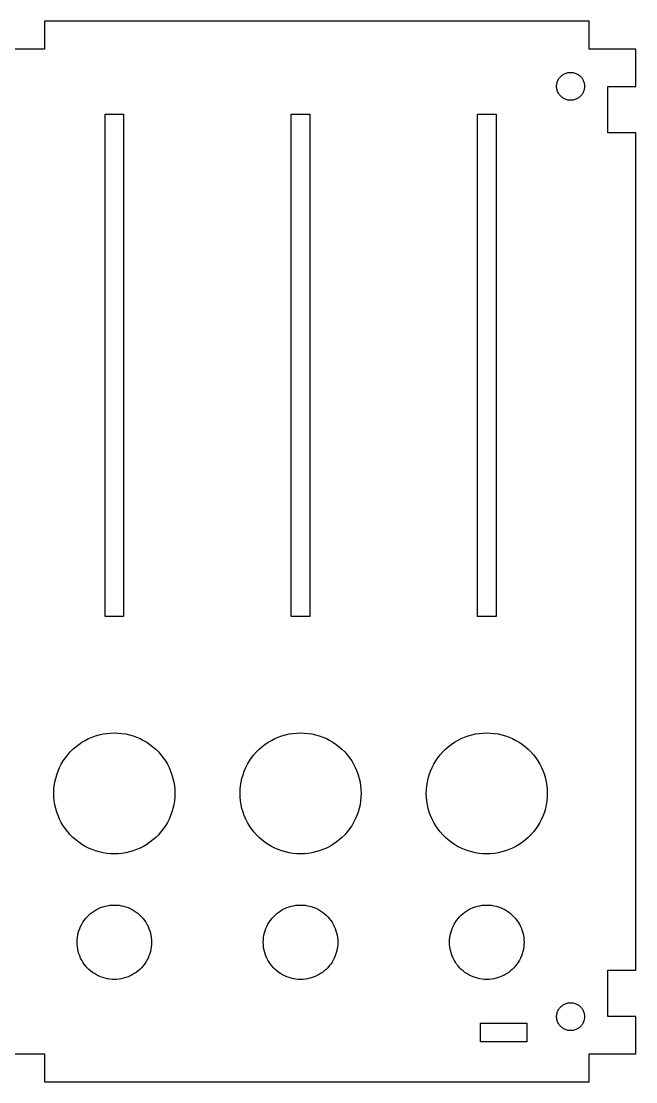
# Model space of a CAD drawing. Header units: metres. Extents: x -66 to 66, y -320 to 57.
# Drawn here: x 0 to 66, y -57 to 57 of the extents above; entities that cross this region are included whole.
import ezdxf

# ---------------------------------------------------------------- set-up
doc = ezdxf.new("R2010")
doc.units = ezdxf.units.M

msp = doc.modelspace()

# ---------------------------------------------------------------- linework, layer by layer
for p, q in [((61, 57), (2.5, 57)), ((2.5, 57), (2.5, 54)), ((61, 54), (61, 57)), ((2.5, 54), (-2.5, 54)), ((66, 54), (61, 54)), ((66, 50), (66, 54)), ((58.1963, 51.2666), (58.2773, 51.3145)), ((58.2773, 51.3145), (58.3613, 51.3574)), ((58.3613, 51.3574), (58.4482, 51.3945)), ((58.4482, 51.3945), (58.5361, 51.4268)), ((58.5361, 51.4268), (58.627, 51.4531)), ((58.627, 51.4531), (58.7188, 51.4736)), ((58.7188, 51.4736), (58.8115, 51.4883)), ((58.8115, 51.4883), (58.9062, 51.4971)), ((58.9062, 51.4971), (59, 51.5)), ((59, 51.5), (59.0938, 51.4971)), ((59.0938, 51.4971), (59.1885, 51.4883)), ((59.1885, 51.4883), (59.2812, 51.4736)), ((59.2812, 51.4736), (59.373, 51.4531)), ((59.373, 51.4531), (59.4639, 51.4268)), ((59.4639, 51.4268), (59.5518, 51.3945)), ((59.5518, 51.3945), (59.6387, 51.3574)), ((59.6387, 51.3574), (59.7227, 51.3145)), ((59.7227, 51.3145), (59.8037, 51.2666)), ((57.5029, 50.0938), (57.5117, 50.1885)), ((57.5117, 50.1885), (57.5264, 50.2812)), ((57.5264, 50.2812), (57.5469, 50.373)), ((57.5469, 50.373), (57.5732, 50.4639)), ((57.5732, 50.4639), (57.6055, 50.5518)), ((57.6055, 50.5518), (57.6426, 50.6387)), ((57.6426, 50.6387), (57.6855, 50.7227)), ((57.6855, 50.7227), (57.7334, 50.8037)), ((57.7334, 50.8037), (57.7861, 50.8818)), ((57.7861, 50.8818), (57.8438, 50.9561)), ((57.8438, 50.9561), (57.9062, 51.0264)), ((57.9062, 51.0264), (57.9736, 51.0938)), ((57.9736, 51.0938), (58.0439, 51.1562)), ((58.0439, 51.1562), (58.1182, 51.2139)), ((58.1182, 51.2139), (58.1963, 51.2666)), ((59.8037, 51.2666), (59.8818, 51.2139)), ((59.8818, 51.2139), (59.9561, 51.1562)), ((59.9561, 51.1562), (60.0264, 51.0938)), ((60.0264, 51.0938), (60.0938, 51.0264)), ((60.0938, 51.0264), (60.1562, 50.9561)), ((60.1562, 50.9561), (60.2139, 50.8818)), ((60.2139, 50.8818), (60.2666, 50.8037)), ((60.2666, 50.8037), (60.3145, 50.7227)), ((60.3145, 50.7227), (60.3574, 50.6387)), ((60.3574, 50.6387), (60.3945, 50.5518)), ((60.3945, 50.5518), (60.4268, 50.4639)), ((60.4268, 50.4639), (60.4531, 50.373)), ((60.4531, 50.373), (60.4736, 50.2812)), ((60.4736, 50.2812), (60.4883, 50.1885)), ((60.4883, 50.1885), (60.4971, 50.0938)), ((57.5, 50), (57.5029, 50.0938)), ((57.5029, 49.9062), (57.5, 50)), ((57.5117, 49.8115), (57.5029, 49.9062)), ((57.5264, 49.7188), (57.5117, 49.8115)), ((57.5469, 49.627), (57.5264, 49.7188)), ((57.5732, 49.5361), (57.5469, 49.627)), ((57.6055, 49.4482), (57.5732, 49.5361)), ((57.6426, 49.3613), (57.6055, 49.4482)), ((57.6855, 49.2773), (57.6426, 49.3613)), ((57.7334, 49.1963), (57.6855, 49.2773)), ((57.7861, 49.1182), (57.7334, 49.1963)), ((57.8438, 49.0439), (57.7861, 49.1182)), ((57.9062, 48.9736), (57.8438, 49.0439)), ((60.1562, 49.0439), (60.0938, 48.9736)), ((60.2139, 49.1182), (60.1562, 49.0439)), ((60.2666, 49.1963), (60.2139, 49.1182)), ((60.3145, 49.2773), (60.2666, 49.1963)), ((60.3574, 49.3613), (60.3145, 49.2773)), ((60.3945, 49.4482), (60.3574, 49.3613)), ((60.4268, 49.5361), (60.3945, 49.4482)), ((60.4531, 49.627), (60.4268, 49.5361)), ((60.4736, 49.7188), (60.4531, 49.627)), ((60.4883, 49.8115), (60.4736, 49.7188)), ((60.4971, 49.9062), (60.4883, 49.8115)), ((60.4971, 50.0938), (60.5, 50)), ((60.5, 50), (60.4971, 49.9062)), ((63, 45), (63, 50)), ((63, 50), (66, 50)), ((57.9736, 48.9062), (57.9062, 48.9736)), ((58.0439, 48.8438), (57.9736, 48.9062)), ((58.1182, 48.7861), (58.0439, 48.8438)), ((58.1963, 48.7334), (58.1182, 48.7861)), ((58.2773, 48.6855), (58.1963, 48.7334)), ((58.3613, 48.6426), (58.2773, 48.6855)), ((58.4482, 48.6055), (58.3613, 48.6426)), ((58.5361, 48.5732), (58.4482, 48.6055)), ((58.627, 48.5469), (58.5361, 48.5732)), ((58.7188, 48.5264), (58.627, 48.5469)), ((58.8115, 48.5117), (58.7188, 48.5264)), ((58.9062, 48.5029), (58.8115, 48.5117)), ((59, 48.5), (58.9062, 48.5029)), ((59.0938, 48.5029), (59, 48.5)), ((59.1885, 48.5117), (59.0938, 48.5029)), ((59.2812, 48.5264), (59.1885, 48.5117)), ((59.373, 48.5469), (59.2812, 48.5264)), ((59.4639, 48.5732), (59.373, 48.5469)), ((59.5518, 48.6055), (59.4639, 48.5732)), ((59.6387, 48.6426), (59.5518, 48.6055)), ((59.7227, 48.6855), (59.6387, 48.6426)), ((59.8037, 48.7334), (59.7227, 48.6855)), ((59.8818, 48.7861), (59.8037, 48.7334)), ((59.9561, 48.8438), (59.8818, 48.7861)), ((60.0264, 48.9062), (59.9561, 48.8438)), ((60.0938, 48.9736), (60.0264, 48.9062)), ((9, -7), (9, 47)), ((9, 47), (11, 47)), ((11, 47), (11, -7)), ((29, -7), (29, 47)), ((29, 47), (31, 47)), ((31, 47), (31, -7)), ((49, -7), (49, 47)), ((49, 47), (51, 47)), ((51, 47), (51, -7)), ((66, 45), (63, 45)), ((66, -45), (66, 45)), ((11, -7), (9, -7)), ((31, -7), (29, -7)), ((51, -7), (49, -7)), ((6.17969, -20.7412), (6.51758, -20.5117)), ((6.51758, -20.5117), (6.86816, -20.3037)), ((6.86816, -20.3037), (7.23242, -20.1182)), ((7.23242, -20.1182), (7.60742, -19.9561)), ((7.60742, -19.9561), (7.99121, -19.8184)), ((7.99121, -19.8184), (8.38379, -19.7041)), ((8.38379, -19.7041), (8.78223, -19.6152)), ((8.78223, -19.6152), (9.18555, -19.5508)), ((9.18555, -19.5508), (9.5918, -19.5127)), ((9.5918, -19.5127), (10, -19.5)), ((10, -19.5), (10.4082, -19.5127)), ((10.4082, -19.5127), (10.8145, -19.5508)), ((10.8145, -19.5508), (11.2178, -19.6152)), ((11.2178, -19.6152), (11.6162, -19.7041)), ((11.6162, -19.7041), (12.0088, -19.8184)), ((12.0088, -19.8184), (12.3926, -19.9561)), ((12.3926, -19.9561), (12.7676, -20.1182)), ((12.7676, -20.1182), (13.1318, -20.3037)), ((13.1318, -20.3037), (13.4824, -20.5117)), ((13.4824, -20.5117), (13.8203, -20.7412)), ((26.1797, -20.7412), (26.5176, -20.5117)), ((26.5176, -20.5117), (26.8682, -20.3037)), ((26.8682, -20.3037), (27.2324, -20.1182)), ((27.2324, -20.1182), (27.6074, -19.9561)), ((27.6074, -19.9561), (27.9912, -19.8184)), ((27.9912, -19.8184), (28.3838, -19.7041)), ((28.3838, -19.7041), (28.7822, -19.6152)), ((28.7822, -19.6152), (29.1855, -19.5508)), ((29.1855, -19.5508), (29.5918, -19.5127)), ((29.5918, -19.5127), (30, -19.5)), ((30, -19.5), (30.4082, -19.5127)), ((30.4082, -19.5127), (30.8145, -19.5508)), ((30.8145, -19.5508), (31.2178, -19.6152)), ((31.2178, -19.6152), (31.6162, -19.7041)), ((31.6162, -19.7041), (32.0088, -19.8184)), ((32.0088, -19.8184), (32.3926, -19.9561)), ((32.3926, -19.9561), (32.7676, -20.1182)), ((32.7676, -20.1182), (33.1318, -20.3037)), ((33.1318, -20.3037), (33.4824, -20.5117)), ((33.4824, -20.5117), (33.8203, -20.7412)), ((46.1797, -20.7412), (46.5176, -20.5117)), ((46.5176, -20.5117), (46.8682, -20.3037)), ((46.8682, -20.3037), (47.2324, -20.1182)), ((47.2324, -20.1182), (47.6074, -19.9561)), ((47.6074, -19.9561), (47.9912, -19.8184)), ((47.9912, -19.8184), (48.3838, -19.7041)), ((48.3838, -19.7041), (48.7822, -19.6152)), ((48.7822, -19.6152), (49.1855, -19.5508)), ((49.1855, -19.5508), (49.5918, -19.5127)), ((49.5918, -19.5127), (50, -19.5)), ((50, -19.5), (50.4082, -19.5127)), ((50.4082, -19.5127), (50.8145, -19.5508)), ((50.8145, -19.5508), (51.2178, -19.6152)), ((51.2178, -19.6152), (51.6162, -19.7041)), ((51.6162, -19.7041), (52.0088, -19.8184)), ((52.0088, -19.8184), (52.3926, -19.9561)), ((52.3926, -19.9561), (52.7676, -20.1182)), ((52.7676, -20.1182), (53.1318, -20.3037)), ((53.1318, -20.3037), (53.4824, -20.5117)), ((53.4824, -20.5117), (53.8203, -20.7412)), ((4.99121, -21.8564), (5.26172, -21.5508)), ((5.26172, -21.5508), (5.55078, -21.2617)), ((5.55078, -21.2617), (5.85645, -20.9912)), ((5.85645, -20.9912), (6.17969, -20.7412)), ((13.8203, -20.7412), (14.1436, -20.9912)), ((14.1436, -20.9912), (14.4492, -21.2617)), ((14.4492, -21.2617), (14.7383, -21.5508)), ((14.7383, -21.5508), (15.0088, -21.8564)), ((24.9912, -21.8564), (25.2617, -21.5508)), ((25.2617, -21.5508), (25.5508, -21.2617)), ((25.5508, -21.2617), (25.8564, -20.9912)), ((25.8564, -20.9912), (26.1797, -20.7412)), ((33.8203, -20.7412), (34.1436, -20.9912)), ((34.1436, -20.9912), (34.4492, -21.2617)), ((34.4492, -21.2617), (34.7383, -21.5508)), ((34.7383, -21.5508), (35.0088, -21.8564)), ((44.9912, -21.8564), (45.2617, -21.5508)), ((45.2617, -21.5508), (45.5508, -21.2617)), ((45.5508, -21.2617), (45.8564, -20.9912)), ((45.8564, -20.9912), (46.1797, -20.7412)), ((53.8203, -20.7412), (54.1436, -20.9912)), ((54.1436, -20.9912), (54.4492, -21.2617)), ((54.4492, -21.2617), (54.7383, -21.5508)), ((54.7383, -21.5508), (55.0088, -21.8564)), ((4.30371, -22.8682), (4.51172, -22.5176)), ((4.51172, -22.5176), (4.74121, -22.1797)), ((4.74121, -22.1797), (4.99121, -21.8564)), ((15.0088, -21.8564), (15.2588, -22.1797)), ((15.2588, -22.1797), (15.4883, -22.5176)), ((15.4883, -22.5176), (15.6963, -22.8682)), ((24.3037, -22.8682), (24.5117, -22.5176)), ((24.5117, -22.5176), (24.7412, -22.1797)), ((24.7412, -22.1797), (24.9912, -21.8564)), ((35.0088, -21.8564), (35.2588, -22.1797)), ((35.2588, -22.1797), (35.4883, -22.5176)), ((35.4883, -22.5176), (35.6963, -22.8682)), ((44.3037, -22.8682), (44.5117, -22.5176)), ((44.5117, -22.5176), (44.7412, -22.1797)), ((44.7412, -22.1797), (44.9912, -21.8564)), ((55.0088, -21.8564), (55.2588, -22.1797)), ((55.2588, -22.1797), (55.4883, -22.5176)), ((55.4883, -22.5176), (55.6963, -22.8682)), ((3.81836, -23.9912), (3.95605, -23.6074)), ((3.95605, -23.6074), (4.11816, -23.2324)), ((4.11816, -23.2324), (4.30371, -22.8682)), ((15.6963, -22.8682), (15.8818, -23.2324)), ((15.8818, -23.2324), (16.0439, -23.6074)), ((16.0439, -23.6074), (16.1816, -23.9912)), ((23.8184, -23.9912), (23.9561, -23.6074)), ((23.9561, -23.6074), (24.1182, -23.2324)), ((24.1182, -23.2324), (24.3037, -22.8682)), ((35.6963, -22.8682), (35.8818, -23.2324)), ((35.8818, -23.2324), (36.0439, -23.6074)), ((36.0439, -23.6074), (36.1816, -23.9912)), ((43.8184, -23.9912), (43.9561, -23.6074)), ((43.9561, -23.6074), (44.1182, -23.2324)), ((44.1182, -23.2324), (44.3037, -22.8682)), ((55.6963, -22.8682), (55.8818, -23.2324)), ((55.8818, -23.2324), (56.0439, -23.6074)), ((56.0439, -23.6074), (56.1816, -23.9912)), ((3.55078, -25.1855), (3.61523, -24.7822)), ((3.61523, -24.7822), (3.7041, -24.3838)), ((3.7041, -24.3838), (3.81836, -23.9912)), ((16.1816, -23.9912), (16.2959, -24.3838)), ((16.2959, -24.3838), (16.3848, -24.7822)), ((16.3848, -24.7822), (16.4492, -25.1855)), ((23.5508, -25.1855), (23.6152, -24.7822)), ((23.6152, -24.7822), (23.7041, -24.3838)), ((23.7041, -24.3838), (23.8184, -23.9912)), ((36.1816, -23.9912), (36.2959, -24.3838)), ((36.2959, -24.3838), (36.3848, -24.7822)), ((36.3848, -24.7822), (36.4492, -25.1855)), ((43.5508, -25.1855), (43.6152, -24.7822)), ((43.6152, -24.7822), (43.7041, -24.3838)), ((43.7041, -24.3838), (43.8184, -23.9912)), ((56.1816, -23.9912), (56.2959, -24.3838)), ((56.2959, -24.3838), (56.3848, -24.7822)), ((56.3848, -24.7822), (56.4492, -25.1855)), ((3.5, -26), (3.5127, -25.5918)), ((3.5127, -26.4082), (3.5, -26)), ((3.5127, -25.5918), (3.55078, -25.1855)), ((16.4492, -25.1855), (16.4873, -25.5918)), ((16.4873, -25.5918), (16.5, -26)), ((16.5, -26), (16.4873, -26.4082)), ((23.5, -26), (23.5127, -25.5918)), ((23.5127, -26.4082), (23.5, -26)), ((23.5127, -25.5918), (23.5508, -25.1855)), ((36.4492, -25.1855), (36.4873, -25.5918)), ((36.4873, -25.5918), (36.5, -26)), ((36.5, -26), (36.4873, -26.4082)), ((43.5, -26), (43.5127, -25.5918)), ((43.5127, -26.4082), (43.5, -26)), ((43.5127, -25.5918), (43.5508, -25.1855)), ((56.4492, -25.1855), (56.4873, -25.5918)), ((56.4873, -25.5918), (56.5, -26)), ((56.5, -26), (56.4873, -26.4082)), ((3.55078, -26.8145), (3.5127, -26.4082)), ((3.61523, -27.2178), (3.55078, -26.8145)), ((3.7041, -27.6162), (3.61523, -27.2178)), ((16.3848, -27.2178), (16.2959, -27.6162)), ((16.4492, -26.8145), (16.3848, -27.2178)), ((16.4873, -26.4082), (16.4492, -26.8145)), ((23.5508, -26.8145), (23.5127, -26.4082)), ((23.6152, -27.2178), (23.5508, -26.8145)), ((23.7041, -27.6162), (23.6152, -27.2178)), ((36.3848, -27.2178), (36.2959, -27.6162)), ((36.4492, -26.8145), (36.3848, -27.2178)), ((36.4873, -26.4082), (36.4492, -26.8145)), ((43.5508, -26.8145), (43.5127, -26.4082)), ((43.6152, -27.2178), (43.5508, -26.8145)), ((43.7041, -27.6162), (43.6152, -27.2178)), ((56.3848, -27.2178), (56.2959, -27.6162)), ((56.4492, -26.8145), (56.3848, -27.2178)), ((56.4873, -26.4082), (56.4492, -26.8145)), ((3.81836, -28.0088), (3.7041, -27.6162)), ((3.95605, -28.3926), (3.81836, -28.0088)), ((4.11816, -28.7676), (3.95605, -28.3926)), ((16.0439, -28.3926), (15.8818, -28.7676)), ((16.1816, -28.0088), (16.0439, -28.3926)), ((16.2959, -27.6162), (16.1816, -28.0088)), ((23.8184, -28.0088), (23.7041, -27.6162)), ((23.9561, -28.3926), (23.8184, -28.0088)), ((24.1182, -28.7676), (23.9561, -28.3926)), ((36.0439, -28.3926), (35.8818, -28.7676)), ((36.1816, -28.0088), (36.0439, -28.3926)), ((36.2959, -27.6162), (36.1816, -28.0088)), ((43.8184, -28.0088), (43.7041, -27.6162)), ((43.9561, -28.3926), (43.8184, -28.0088)), ((44.1182, -28.7676), (43.9561, -28.3926)), ((56.0439, -28.3926), (55.8818, -28.7676)), ((56.1816, -28.0088), (56.0439, -28.3926)), ((56.2959, -27.6162), (56.1816, -28.0088)), ((4.30371, -29.1318), (4.11816, -28.7676)), ((4.51172, -29.4824), (4.30371, -29.1318)), ((4.74121, -29.8203), (4.51172, -29.4824)), ((15.4883, -29.4824), (15.2588, -29.8203)), ((15.6963, -29.1318), (15.4883, -29.4824)), ((15.8818, -28.7676), (15.6963, -29.1318)), ((24.3037, -29.1318), (24.1182, -28.7676)), ((24.5117, -29.4824), (24.3037, -29.1318)), ((24.7412, -29.8203), (24.5117, -29.4824)), ((35.4883, -29.4824), (35.2588, -29.8203)), ((35.6963, -29.1318), (35.4883, -29.4824)), ((35.8818, -28.7676), (35.6963, -29.1318)), ((44.3037, -29.1318), (44.1182, -28.7676)), ((44.5117, -29.4824), (44.3037, -29.1318)), ((44.7412, -29.8203), (44.5117, -29.4824)), ((55.4883, -29.4824), (55.2588, -29.8203)), ((55.6963, -29.1318), (55.4883, -29.4824)), ((55.8818, -28.7676), (55.6963, -29.1318)), ((4.99121, -30.1436), (4.74121, -29.8203)), ((5.26172, -30.4492), (4.99121, -30.1436)), ((5.55078, -30.7383), (5.26172, -30.4492)), ((5.85645, -31.0088), (5.55078, -30.7383)), ((14.4492, -30.7383), (14.1436, -31.0088)), ((14.7383, -30.4492), (14.4492, -30.7383)), ((15.0088, -30.1436), (14.7383, -30.4492)), ((15.2588, -29.8203), (15.0088, -30.1436)), ((24.9912, -30.1436), (24.7412, -29.8203)), ((25.2617, -30.4492), (24.9912, -30.1436)), ((25.5508, -30.7383), (25.2617, -30.4492)), ((25.8564, -31.0088), (25.5508, -30.7383)), ((34.4492, -30.7383), (34.1436, -31.0088)), ((34.7383, -30.4492), (34.4492, -30.7383)), ((35.0088, -30.1436), (34.7383, -30.4492)), ((35.2588, -29.8203), (35.0088, -30.1436)), ((44.9912, -30.1436), (44.7412, -29.8203)), ((45.2617, -30.4492), (44.9912, -30.1436)), ((45.5508, -30.7383), (45.2617, -30.4492)), ((45.8564, -31.0088), (45.5508, -30.7383)), ((54.4492, -30.7383), (54.1436, -31.0088)), ((54.7383, -30.4492), (54.4492, -30.7383)), ((55.0088, -30.1436), (54.7383, -30.4492)), ((55.2588, -29.8203), (55.0088, -30.1436)), ((6.17969, -31.2588), (5.85645, -31.0088)), ((6.51758, -31.4883), (6.17969, -31.2588)), ((6.86816, -31.6963), (6.51758, -31.4883)), ((7.23242, -31.8818), (6.86816, -31.6963)), ((7.60742, -32.0439), (7.23242, -31.8818)), ((12.7676, -31.8818), (12.3926, -32.0439)), ((13.1318, -31.6963), (12.7676, -31.8818)), ((13.4824, -31.4883), (13.1318, -31.6963)), ((13.8203, -31.2588), (13.4824, -31.4883)), ((14.1436, -31.0088), (13.8203, -31.2588)), ((26.1797, -31.2588), (25.8564, -31.0088)), ((26.5176, -31.4883), (26.1797, -31.2588)), ((26.8682, -31.6963), (26.5176, -31.4883)), ((27.2324, -31.8818), (26.8682, -31.6963)), ((27.6074, -32.0439), (27.2324, -31.8818)), ((32.7676, -31.8818), (32.3926, -32.0439)), ((33.1318, -31.6963), (32.7676, -31.8818)), ((33.4824, -31.4883), (33.1318, -31.6963)), ((33.8203, -31.2588), (33.4824, -31.4883)), ((34.1436, -31.0088), (33.8203, -31.2588)), ((46.1797, -31.2588), (45.8564, -31.0088)), ((46.5176, -31.4883), (46.1797, -31.2588)), ((46.8682, -31.6963), (46.5176, -31.4883)), ((47.2324, -31.8818), (46.8682, -31.6963)), ((47.6074, -32.0439), (47.2324, -31.8818)), ((52.7676, -31.8818), (52.3926, -32.0439)), ((53.1318, -31.6963), (52.7676, -31.8818)), ((53.4824, -31.4883), (53.1318, -31.6963)), ((53.8203, -31.2588), (53.4824, -31.4883)), ((54.1436, -31.0088), (53.8203, -31.2588)), ((7.99121, -32.1816), (7.60742, -32.0439)), ((8.38379, -32.2959), (7.99121, -32.1816)), ((8.78223, -32.3848), (8.38379, -32.2959)), ((9.18555, -32.4492), (8.78223, -32.3848)), ((9.5918, -32.4873), (9.18555, -32.4492)), ((10, -32.5), (9.5918, -32.4873)), ((10.4082, -32.4873), (10, -32.5)), ((10.8145, -32.4492), (10.4082, -32.4873)), ((11.2178, -32.3848), (10.8145, -32.4492)), ((11.6162, -32.2959), (11.2178, -32.3848)), ((12.0088, -32.1816), (11.6162, -32.2959)), ((12.3926, -32.0439), (12.0088, -32.1816)), ((27.9912, -32.1816), (27.6074, -32.0439)), ((28.3838, -32.2959), (27.9912, -32.1816)), ((28.7822, -32.3848), (28.3838, -32.2959)), ((29.1855, -32.4492), (28.7822, -32.3848)), ((29.5918, -32.4873), (29.1855, -32.4492)), ((30, -32.5), (29.5918, -32.4873)), ((30.4082, -32.4873), (30, -32.5)), ((30.8145, -32.4492), (30.4082, -32.4873)), ((31.2178, -32.3848), (30.8145, -32.4492)), ((31.6162, -32.2959), (31.2178, -32.3848)), ((32.0088, -32.1816), (31.6162, -32.2959)), ((32.3926, -32.0439), (32.0088, -32.1816)), ((47.9912, -32.1816), (47.6074, -32.0439)), ((48.3838, -32.2959), (47.9912, -32.1816)), ((48.7822, -32.3848), (48.3838, -32.2959)), ((49.1855, -32.4492), (48.7822, -32.3848)), ((49.5918, -32.4873), (49.1855, -32.4492)), ((50, -32.5), (49.5918, -32.4873)), ((50.4082, -32.4873), (50, -32.5)), ((50.8145, -32.4492), (50.4082, -32.4873)), ((51.2178, -32.3848), (50.8145, -32.4492)), ((51.6162, -32.2959), (51.2178, -32.3848)), ((52.0088, -32.1816), (51.6162, -32.2959)), ((52.3926, -32.0439), (52.0088, -32.1816)), ((7.64844, -38.7637), (7.85645, -38.623)), ((7.85645, -38.623), (8.07324, -38.4951)), ((8.07324, -38.4951), (8.29688, -38.3809)), ((8.29688, -38.3809), (8.52734, -38.2812)), ((8.52734, -38.2812), (8.76367, -38.1953)), ((8.76367, -38.1953), (9.00488, -38.126)), ((9.00488, -38.126), (9.25, -38.0713)), ((9.25, -38.0713), (9.49902, -38.0312)), ((9.49902, -38.0312), (9.74902, -38.0078)), ((9.74902, -38.0078), (10, -38)), ((10, -38), (10.251, -38.0078)), ((10.251, -38.0078), (10.501, -38.0312)), ((10.501, -38.0312), (10.75, -38.0713)), ((10.75, -38.0713), (10.9951, -38.126)), ((10.9951, -38.126), (11.2363, -38.1953)), ((11.2363, -38.1953), (11.4727, -38.2812)), ((11.4727, -38.2812), (11.7031, -38.3809)), ((11.7031, -38.3809), (11.9268, -38.4951)), ((11.9268, -38.4951), (12.1436, -38.623)), ((12.1436, -38.623), (12.3516, -38.7637)), ((27.6484, -38.7637), (27.8564, -38.623)), ((27.8564, -38.623), (28.0732, -38.4951)), ((28.0732, -38.4951), (28.2969, -38.3809)), ((28.2969, -38.3809), (28.5273, -38.2812)), ((28.5273, -38.2812), (28.7637, -38.1953)), ((28.7637, -38.1953), (29.0049, -38.126)), ((29.0049, -38.126), (29.25, -38.0713)), ((29.25, -38.0713), (29.499, -38.0312)), ((29.499, -38.0312), (29.749, -38.0078)), ((29.749, -38.0078), (30, -38)), ((30, -38), (30.251, -38.0078)), ((30.251, -38.0078), (30.501, -38.0312)), ((30.501, -38.0312), (30.75, -38.0713)), ((30.75, -38.0713), (30.9951, -38.126)), ((30.9951, -38.126), (31.2363, -38.1953)), ((31.2363, -38.1953), (31.4727, -38.2812)), ((31.4727, -38.2812), (31.7031, -38.3809)), ((31.7031, -38.3809), (31.9268, -38.4951)), ((31.9268, -38.4951), (32.1436, -38.623)), ((32.1436, -38.623), (32.3516, -38.7637)), ((47.6484, -38.7637), (47.8564, -38.623)), ((47.8564, -38.623), (48.0732, -38.4951)), ((48.0732, -38.4951), (48.2969, -38.3809)), ((48.2969, -38.3809), (48.5273, -38.2812)), ((48.5273, -38.2812), (48.7637, -38.1953)), ((48.7637, -38.1953), (49.0049, -38.126)), ((49.0049, -38.126), (49.25, -38.0713)), ((49.25, -38.0713), (49.499, -38.0312)), ((49.499, -38.0312), (49.749, -38.0078)), ((49.749, -38.0078), (50, -38)), ((50, -38), (50.251, -38.0078)), ((50.251, -38.0078), (50.501, -38.0312)), ((50.501, -38.0312), (50.75, -38.0713)), ((50.75, -38.0713), (50.9951, -38.126)), ((50.9951, -38.126), (51.2363, -38.1953)), ((51.2363, -38.1953), (51.4727, -38.2812)), ((51.4727, -38.2812), (51.7031, -38.3809)), ((51.7031, -38.3809), (51.9268, -38.4951)), ((51.9268, -38.4951), (52.1436, -38.623)), ((52.1436, -38.623), (52.3516, -38.7637)), ((6.49512, -40.0732), (6.62305, -39.8564)), ((6.62305, -39.8564), (6.76367, -39.6484)), ((6.76367, -39.6484), (6.91797, -39.4502)), ((6.91797, -39.4502), (7.08398, -39.2617)), ((7.08398, -39.2617), (7.26172, -39.084)), ((7.26172, -39.084), (7.4502, -38.918)), ((7.4502, -38.918), (7.64844, -38.7637)), ((12.3516, -38.7637), (12.5498, -38.918)), ((12.5498, -38.918), (12.7383, -39.084)), ((12.7383, -39.084), (12.916, -39.2617)), ((12.916, -39.2617), (13.082, -39.4502)), ((13.082, -39.4502), (13.2363, -39.6484)), ((13.2363, -39.6484), (13.377, -39.8564)), ((13.377, -39.8564), (13.5049, -40.0732)), ((26.4951, -40.0732), (26.623, -39.8564)), ((26.623, -39.8564), (26.7637, -39.6484)), ((26.7637, -39.6484), (26.918, -39.4502)), ((26.918, -39.4502), (27.084, -39.2617)), ((27.084, -39.2617), (27.2617, -39.084)), ((27.2617, -39.084), (27.4502, -38.918)), ((27.4502, -38.918), (27.6484, -38.7637)), ((32.3516, -38.7637), (32.5498, -38.918)), ((32.5498, -38.918), (32.7383, -39.084)), ((32.7383, -39.084), (32.916, -39.2617)), ((32.916, -39.2617), (33.082, -39.4502)), ((33.082, -39.4502), (33.2363, -39.6484)), ((33.2363, -39.6484), (33.377, -39.8564)), ((33.377, -39.8564), (33.5049, -40.0732)), ((46.4951, -40.0732), (46.623, -39.8564)), ((46.623, -39.8564), (46.7637, -39.6484)), ((46.7637, -39.6484), (46.918, -39.4502)), ((46.918, -39.4502), (47.084, -39.2617)), ((47.084, -39.2617), (47.2617, -39.084)), ((47.2617, -39.084), (47.4502, -38.918)), ((47.4502, -38.918), (47.6484, -38.7637)), ((52.3516, -38.7637), (52.5498, -38.918)), ((52.5498, -38.918), (52.7383, -39.084)), ((52.7383, -39.084), (52.916, -39.2617)), ((52.916, -39.2617), (53.082, -39.4502)), ((53.082, -39.4502), (53.2363, -39.6484)), ((53.2363, -39.6484), (53.377, -39.8564)), ((53.377, -39.8564), (53.5049, -40.0732)), ((6.07129, -41.25), (6.12598, -41.0049)), ((6.12598, -41.0049), (6.19531, -40.7637)), ((6.19531, -40.7637), (6.28125, -40.5273)), ((6.28125, -40.5273), (6.38086, -40.2969)), ((6.38086, -40.2969), (6.49512, -40.0732)), ((13.5049, -40.0732), (13.6191, -40.2969)), ((13.6191, -40.2969), (13.7188, -40.5273)), ((13.7188, -40.5273), (13.8047, -40.7637)), ((13.8047, -40.7637), (13.874, -41.0049)), ((13.874, -41.0049), (13.9287, -41.25)), ((26.0713, -41.25), (26.126, -41.0049)), ((26.126, -41.0049), (26.1953, -40.7637)), ((26.1953, -40.7637), (26.2812, -40.5273)), ((26.2812, -40.5273), (26.3809, -40.2969)), ((26.3809, -40.2969), (26.4951, -40.0732)), ((33.5049, -40.0732), (33.6191, -40.2969)), ((33.6191, -40.2969), (33.7188, -40.5273)), ((33.7188, -40.5273), (33.8047, -40.7637)), ((33.8047, -40.7637), (33.874, -41.0049)), ((33.874, -41.0049), (33.9287, -41.25)), ((46.0713, -41.25), (46.126, -41.0049)), ((46.126, -41.0049), (46.1953, -40.7637)), ((46.1953, -40.7637), (46.2812, -40.5273)), ((46.2812, -40.5273), (46.3809, -40.2969)), ((46.3809, -40.2969), (46.4951, -40.0732)), ((53.5049, -40.0732), (53.6191, -40.2969)), ((53.6191, -40.2969), (53.7188, -40.5273)), ((53.7188, -40.5273), (53.8047, -40.7637)), ((53.8047, -40.7637), (53.874, -41.0049)), ((53.874, -41.0049), (53.9287, -41.25)), ((6, -42), (6.00781, -41.749)), ((6.00781, -42.251), (6, -42)), ((6.00781, -41.749), (6.03125, -41.499)), ((6.03125, -41.499), (6.07129, -41.25)), ((13.9287, -41.25), (13.9688, -41.499)), ((13.9688, -41.499), (13.9922, -41.749)), ((13.9922, -41.749), (14, -42)), ((14, -42), (13.9922, -42.251)), ((26, -42), (26.0078, -41.749)), ((26.0078, -42.251), (26, -42)), ((26.0078, -41.749), (26.0312, -41.499)), ((26.0312, -41.499), (26.0713, -41.25)), ((33.9287, -41.25), (33.9688, -41.499)), ((33.9688, -41.499), (33.9922, -41.749)), ((33.9922, -41.749), (34, -42)), ((34, -42), (33.9922, -42.251)), ((46, -42), (46.0078, -41.749)), ((46.0078, -42.251), (46, -42)), ((46.0078, -41.749), (46.0312, -41.499)), ((46.0312, -41.499), (46.0713, -41.25)), ((53.9287, -41.25), (53.9688, -41.499)), ((53.9688, -41.499), (53.9922, -41.749)), ((53.9922, -41.749), (54, -42)), ((54, -42), (53.9922, -42.251)), ((6.03125, -42.501), (6.00781, -42.251)), ((6.07129, -42.75), (6.03125, -42.501)), ((6.12598, -42.9951), (6.07129, -42.75)), ((6.19531, -43.2363), (6.12598, -42.9951)), ((6.28125, -43.4727), (6.19531, -43.2363)), ((13.8047, -43.2363), (13.7188, -43.4727)), ((13.874, -42.9951), (13.8047, -43.2363)), ((13.9287, -42.75), (13.874, -42.9951)), ((13.9688, -42.501), (13.9287, -42.75)), ((13.9922, -42.251), (13.9688, -42.501)), ((26.0312, -42.501), (26.0078, -42.251)), ((26.0713, -42.75), (26.0312, -42.501)), ((26.126, -42.9951), (26.0713, -42.75)), ((26.1953, -43.2363), (26.126, -42.9951)), ((26.2812, -43.4727), (26.1953, -43.2363)), ((33.8047, -43.2363), (33.7188, -43.4727)), ((33.874, -42.9951), (33.8047, -43.2363)), ((33.9287, -42.75), (33.874, -42.9951)), ((33.9688, -42.501), (33.9287, -42.75)), ((33.9922, -42.251), (33.9688, -42.501)), ((46.0312, -42.501), (46.0078, -42.251)), ((46.0713, -42.75), (46.0312, -42.501)), ((46.126, -42.9951), (46.0713, -42.75)), ((46.1953, -43.2363), (46.126, -42.9951)), ((46.2812, -43.4727), (46.1953, -43.2363)), ((53.8047, -43.2363), (53.7188, -43.4727)), ((53.874, -42.9951), (53.8047, -43.2363)), ((53.9287, -42.75), (53.874, -42.9951)), ((53.9688, -42.501), (53.9287, -42.75)), ((53.9922, -42.251), (53.9688, -42.501)), ((6.38086, -43.7031), (6.28125, -43.4727)), ((6.49512, -43.9268), (6.38086, -43.7031)), ((6.62305, -44.1436), (6.49512, -43.9268)), ((6.76367, -44.3516), (6.62305, -44.1436)), ((6.91797, -44.5498), (6.76367, -44.3516)), ((13.2363, -44.3516), (13.082, -44.5498)), ((13.377, -44.1436), (13.2363, -44.3516)), ((13.5049, -43.9268), (13.377, -44.1436)), ((13.6191, -43.7031), (13.5049, -43.9268)), ((13.7188, -43.4727), (13.6191, -43.7031)), ((26.3809, -43.7031), (26.2812, -43.4727)), ((26.4951, -43.9268), (26.3809, -43.7031)), ((26.623, -44.1436), (26.4951, -43.9268)), ((26.7637, -44.3516), (26.623, -44.1436)), ((26.918, -44.5498), (26.7637, -44.3516)), ((33.2363, -44.3516), (33.082, -44.5498)), ((33.377, -44.1436), (33.2363, -44.3516)), ((33.5049, -43.9268), (33.377, -44.1436)), ((33.6191, -43.7031), (33.5049, -43.9268)), ((33.7188, -43.4727), (33.6191, -43.7031)), ((46.3809, -43.7031), (46.2812, -43.4727)), ((46.4951, -43.9268), (46.3809, -43.7031)), ((46.623, -44.1436), (46.4951, -43.9268)), ((46.7637, -44.3516), (46.623, -44.1436)), ((46.918, -44.5498), (46.7637, -44.3516)), ((53.2363, -44.3516), (53.082, -44.5498)), ((53.377, -44.1436), (53.2363, -44.3516)), ((53.5049, -43.9268), (53.377, -44.1436)), ((53.6191, -43.7031), (53.5049, -43.9268)), ((53.7188, -43.4727), (53.6191, -43.7031)), ((7.08398, -44.7383), (6.91797, -44.5498)), ((7.26172, -44.916), (7.08398, -44.7383)), ((7.4502, -45.082), (7.26172, -44.916)), ((7.64844, -45.2363), (7.4502, -45.082)), ((7.85645, -45.377), (7.64844, -45.2363)), ((8.07324, -45.5049), (7.85645, -45.377)), ((8.29688, -45.6191), (8.07324, -45.5049)), ((11.9268, -45.5049), (11.7031, -45.6191)), ((12.1436, -45.377), (11.9268, -45.5049)), ((12.3516, -45.2363), (12.1436, -45.377)), ((12.5498, -45.082), (12.3516, -45.2363)), ((12.7383, -44.916), (12.5498, -45.082)), ((12.916, -44.7383), (12.7383, -44.916)), ((13.082, -44.5498), (12.916, -44.7383)), ((27.084, -44.7383), (26.918, -44.5498)), ((27.2617, -44.916), (27.084, -44.7383)), ((27.4502, -45.082), (27.2617, -44.916)), ((27.6484, -45.2363), (27.4502, -45.082)), ((27.8564, -45.377), (27.6484, -45.2363)), ((28.0732, -45.5049), (27.8564, -45.377)), ((28.2969, -45.6191), (28.0732, -45.5049)), ((31.9268, -45.5049), (31.7031, -45.6191)), ((32.1436, -45.377), (31.9268, -45.5049)), ((32.3516, -45.2363), (32.1436, -45.377)), ((32.5498, -45.082), (32.3516, -45.2363)), ((32.7383, -44.916), (32.5498, -45.082)), ((32.916, -44.7383), (32.7383, -44.916)), ((33.082, -44.5498), (32.916, -44.7383)), ((47.084, -44.7383), (46.918, -44.5498)), ((47.2617, -44.916), (47.084, -44.7383)), ((47.4502, -45.082), (47.2617, -44.916)), ((47.6484, -45.2363), (47.4502, -45.082)), ((47.8564, -45.377), (47.6484, -45.2363)), ((48.0732, -45.5049), (47.8564, -45.377)), ((48.2969, -45.6191), (48.0732, -45.5049)), ((51.9268, -45.5049), (51.7031, -45.6191)), ((52.1436, -45.377), (51.9268, -45.5049)), ((52.3516, -45.2363), (52.1436, -45.377)), ((52.5498, -45.082), (52.3516, -45.2363)), ((52.7383, -44.916), (52.5498, -45.082)), ((52.916, -44.7383), (52.7383, -44.916)), ((53.082, -44.5498), (52.916, -44.7383)), ((63, -50), (63, -45)), ((63, -45), (66, -45)), ((8.52734, -45.7188), (8.29688, -45.6191)), ((8.76367, -45.8047), (8.52734, -45.7188)), ((9.00488, -45.874), (8.76367, -45.8047)), ((9.25, -45.9287), (9.00488, -45.874)), ((9.49902, -45.9688), (9.25, -45.9287)), ((9.74902, -45.9922), (9.49902, -45.9688)), ((10, -46), (9.74902, -45.9922)), ((10.251, -45.9922), (10, -46)), ((10.501, -45.9688), (10.251, -45.9922)), ((10.75, -45.9287), (10.501, -45.9688)), ((10.9951, -45.874), (10.75, -45.9287)), ((11.2363, -45.8047), (10.9951, -45.874)), ((11.4727, -45.7188), (11.2363, -45.8047)), ((11.7031, -45.6191), (11.4727, -45.7188)), ((28.5273, -45.7188), (28.2969, -45.6191)), ((28.7637, -45.8047), (28.5273, -45.7188)), ((29.0049, -45.874), (28.7637, -45.8047)), ((29.25, -45.9287), (29.0049, -45.874)), ((29.499, -45.9688), (29.25, -45.9287)), ((29.749, -45.9922), (29.499, -45.9688)), ((30, -46), (29.749, -45.9922)), ((30.251, -45.9922), (30, -46)), ((30.501, -45.9688), (30.251, -45.9922)), ((30.75, -45.9287), (30.501, -45.9688)), ((30.9951, -45.874), (30.75, -45.9287)), ((31.2363, -45.8047), (30.9951, -45.874)), ((31.4727, -45.7188), (31.2363, -45.8047)), ((31.7031, -45.6191), (31.4727, -45.7188)), ((48.5273, -45.7188), (48.2969, -45.6191)), ((48.7637, -45.8047), (48.5273, -45.7188)), ((49.0049, -45.874), (48.7637, -45.8047)), ((49.25, -45.9287), (49.0049, -45.874)), ((49.499, -45.9688), (49.25, -45.9287)), ((49.749, -45.9922), (49.499, -45.9688)), ((50, -46), (49.749, -45.9922)), ((50.251, -45.9922), (50, -46)), ((50.501, -45.9688), (50.251, -45.9922)), ((50.75, -45.9287), (50.501, -45.9688)), ((50.9951, -45.874), (50.75, -45.9287)), ((51.2363, -45.8047), (50.9951, -45.874)), ((51.4727, -45.7188), (51.2363, -45.8047)), ((51.7031, -45.6191), (51.4727, -45.7188)), ((57.8438, -49.0439), (57.9062, -48.9736)), ((57.9062, -48.9736), (57.9736, -48.9062)), ((57.9736, -48.9062), (58.0439, -48.8438)), ((58.0439, -48.8438), (58.1182, -48.7861)), ((58.1182, -48.7861), (58.1963, -48.7334)), ((58.1963, -48.7334), (58.2773, -48.6855)), ((58.2773, -48.6855), (58.3613, -48.6426)), ((58.3613, -48.6426), (58.4482, -48.6055)), ((58.4482, -48.6055), (58.5361, -48.5732)), ((58.5361, -48.5732), (58.627, -48.5469)), ((58.627, -48.5469), (58.7188, -48.5264)), ((58.7188, -48.5264), (58.8115, -48.5117)), ((58.8115, -48.5117), (58.9062, -48.5029)), ((58.9062, -48.5029), (59, -48.5)), ((59, -48.5), (59.0938, -48.5029)), ((59.0938, -48.5029), (59.1885, -48.5117)), ((59.1885, -48.5117), (59.2812, -48.5264)), ((59.2812, -48.5264), (59.373, -48.5469)), ((59.373, -48.5469), (59.4639, -48.5732)), ((59.4639, -48.5732), (59.5518, -48.6055)), ((59.5518, -48.6055), (59.6387, -48.6426)), ((59.6387, -48.6426), (59.7227, -48.6855)), ((59.7227, -48.6855), (59.8037, -48.7334)), ((59.8037, -48.7334), (59.8818, -48.7861)), ((59.8818, -48.7861), (59.9561, -48.8438)), ((59.9561, -48.8438), (60.0264, -48.9062)), ((60.0264, -48.9062), (60.0938, -48.9736)), ((60.0938, -48.9736), (60.1562, -49.0439)), ((57.5, -50), (57.5029, -49.9062)), ((57.5029, -50.0938), (57.5, -50)), ((57.5029, -49.9062), (57.5117, -49.8115)), ((57.5117, -50.1885), (57.5029, -50.0938)), ((57.5117, -49.8115), (57.5264, -49.7188)), ((57.5264, -49.7188), (57.5469, -49.627)), ((57.5469, -49.627), (57.5732, -49.5361)), ((57.5732, -49.5361), (57.6055, -49.4482)), ((57.6055, -49.4482), (57.6426, -49.3613)), ((57.6426, -49.3613), (57.6855, -49.2773)), ((57.6855, -49.2773), (57.7334, -49.1963)), ((57.7334, -49.1963), (57.7861, -49.1182)), ((57.7861, -49.1182), (57.8438, -49.0439)), ((60.1562, -49.0439), (60.2139, -49.1182)), ((60.2139, -49.1182), (60.2666, -49.1963)), ((60.2666, -49.1963), (60.3145, -49.2773)), ((60.3145, -49.2773), (60.3574, -49.3613)), ((60.3574, -49.3613), (60.3945, -49.4482)), ((60.3945, -49.4482), (60.4268, -49.5361)), ((60.4268, -49.5361), (60.4531, -49.627)), ((60.4531, -49.627), (60.4736, -49.7188)), ((60.4736, -49.7188), (60.4883, -49.8115)), ((60.4883, -49.8115), (60.4971, -49.9062)), ((60.4971, -50.0938), (60.4883, -50.1885)), ((60.4971, -49.9062), (60.5, -50)), ((60.5, -50), (60.4971, -50.0938)), ((66, -50), (63, -50)), ((66, -54), (66, -50)), ((49.3164, -52.7148), (49.3164, -50.7148)), ((49.3164, -50.7148), (54.3164, -50.7148)), ((54.3164, -50.7148), (54.3164, -52.7148)), ((57.5264, -50.2812), (57.5117, -50.1885)), ((57.5469, -50.373), (57.5264, -50.2812)), ((57.5732, -50.4639), (57.5469, -50.373)), ((57.6055, -50.5518), (57.5732, -50.4639)), ((57.6426, -50.6387), (57.6055, -50.5518)), ((57.6855, -50.7227), (57.6426, -50.6387)), ((57.7334, -50.8037), (57.6855, -50.7227)), ((57.7861, -50.8818), (57.7334, -50.8037)), ((57.8438, -50.9561), (57.7861, -50.8818)), ((57.9062, -51.0264), (57.8438, -50.9561)), ((57.9736, -51.0938), (57.9062, -51.0264)), ((58.0439, -51.1562), (57.9736, -51.0938)), ((58.1182, -51.2139), (58.0439, -51.1562)), ((58.1963, -51.2666), (58.1182, -51.2139)), ((58.2773, -51.3145), (58.1963, -51.2666)), ((59.8037, -51.2666), (59.7227, -51.3145)), ((59.8818, -51.2139), (59.8037, -51.2666)), ((59.9561, -51.1562), (59.8818, -51.2139)), ((60.0264, -51.0938), (59.9561, -51.1562)), ((60.0938, -51.0264), (60.0264, -51.0938)), ((60.1562, -50.9561), (60.0938, -51.0264)), ((60.2139, -50.8818), (60.1562, -50.9561)), ((60.2666, -50.8037), (60.2139, -50.8818)), ((60.3145, -50.7227), (60.2666, -50.8037)), ((60.3574, -50.6387), (60.3145, -50.7227)), ((60.3945, -50.5518), (60.3574, -50.6387)), ((60.4268, -50.4639), (60.3945, -50.5518)), ((60.4531, -50.373), (60.4268, -50.4639)), ((60.4736, -50.2812), (60.4531, -50.373)), ((60.4883, -50.1885), (60.4736, -50.2812)), ((58.3613, -51.3574), (58.2773, -51.3145)), ((58.4482, -51.3945), (58.3613, -51.3574)), ((58.5361, -51.4268), (58.4482, -51.3945)), ((58.627, -51.4531), (58.5361, -51.4268)), ((58.7188, -51.4736), (58.627, -51.4531)), ((58.8115, -51.4883), (58.7188, -51.4736)), ((58.9062, -51.4971), (58.8115, -51.4883)), ((59, -51.5), (58.9062, -51.4971)), ((59.0938, -51.4971), (59, -51.5)), ((59.1885, -51.4883), (59.0938, -51.4971)), ((59.2812, -51.4736), (59.1885, -51.4883)), ((59.373, -51.4531), (59.2812, -51.4736)), ((59.4639, -51.4268), (59.373, -51.4531)), ((59.5518, -51.3945), (59.4639, -51.4268)), ((59.6387, -51.3574), (59.5518, -51.3945)), ((59.7227, -51.3145), (59.6387, -51.3574)), ((54.3164, -52.7148), (49.3164, -52.7148)), ((-2.5, -54), (2.5, -54)), ((2.5, -54), (2.5, -57)), ((61, -57), (61, -54)), ((61, -54), (66, -54)), ((2.5, -57), (61, -57))]:
    msp.add_line(p, q)

doc.saveas('drawing.dxf')
